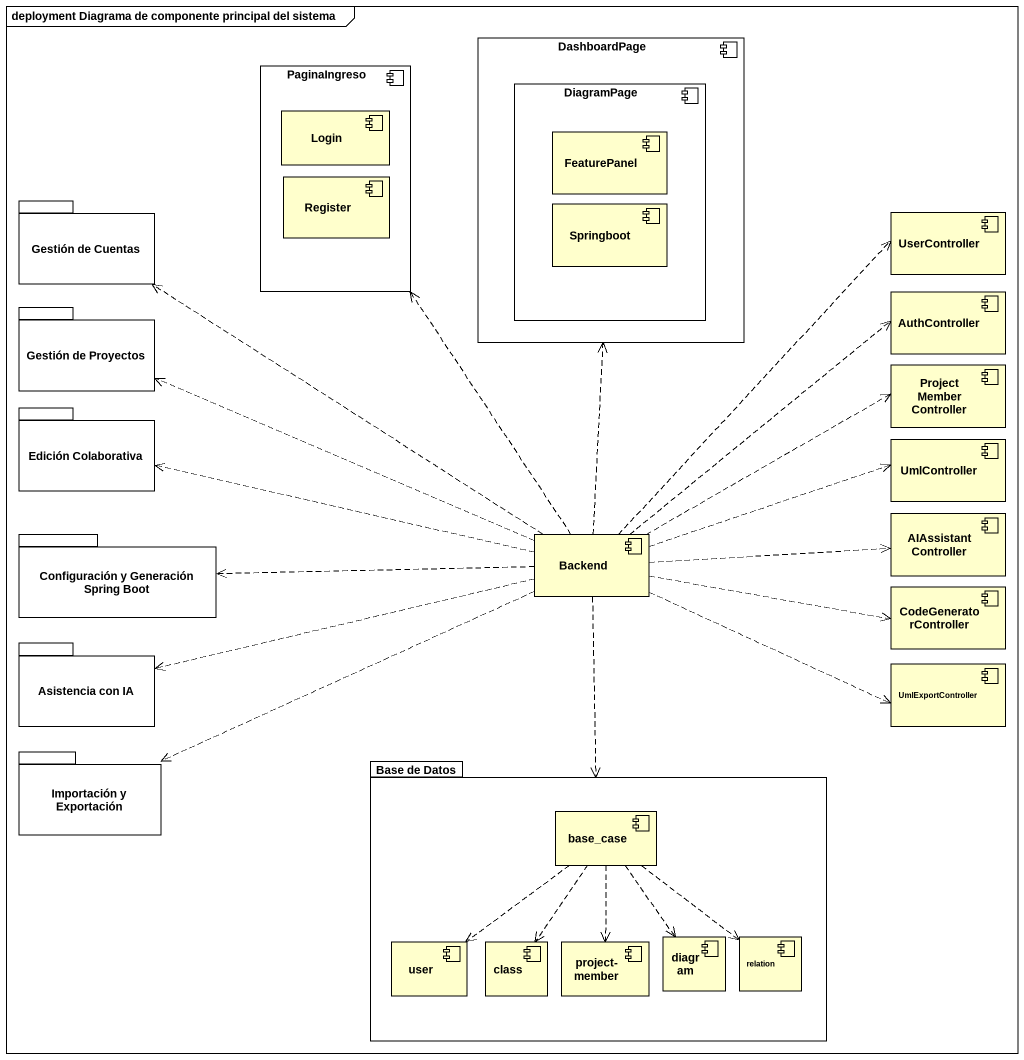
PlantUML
@startuml
mainframe deployment Diagrama de componente principal del sistema
component PaginaIngreso {
  component Login
  component Register
}
component DashboardPage {
  component DiagramPage {
    component FeaturePanel
    component Springboot
  }
}
package "Gestión de Cuentas" as Gestión_de_Cuentas {
}
component UserController
component AuthController
package "Gestión de Proyectos" as Gestión_de_Proyectos {
}
component ProjectMemberController
package "Edición Colaborativa" as Edición_Colaborativa {
}
component UmlController
package "Configuración y Generación Spring Boot" as Configuración_y_Generación {
}
component Backend
component AIAssistantController
component CodeGeneratorController
package "Asistencia con IA" as Asistencia_con_IA {
}
component UmlExportController
package "Importación y Exportación" as Importación_y_Exportación {
}
package "Base de Datos" as Base_de_Datos {
  component base_case
  component user
  component "class" as class_
  component "project-member" as project_member
  component diagram
  component relation
}
Backend .up.> PaginaIngreso
Backend .up.> DashboardPage
Backend .up.> Gestión_de_Cuentas
Backend .up.> UserController
Backend .up.> AuthController
Backend .left.> Gestión_de_Proyectos
Backend .right.> ProjectMemberController
Backend .left.> Edición_Colaborativa
Backend .right.> UmlController
Backend .left.> Configuración_y_Generación
Backend .right.> AIAssistantController
Backend .right.> CodeGeneratorController
Backend .left.> Asistencia_con_IA
Backend .right.> UmlExportController
Backend .left.> Importación_y_Exportación
Backend ..> Base_de_Datos
base_case ..> user
base_case ..> class_
base_case ..> project_member
base_case ..> diagram
base_case ..> relation
@enduml
